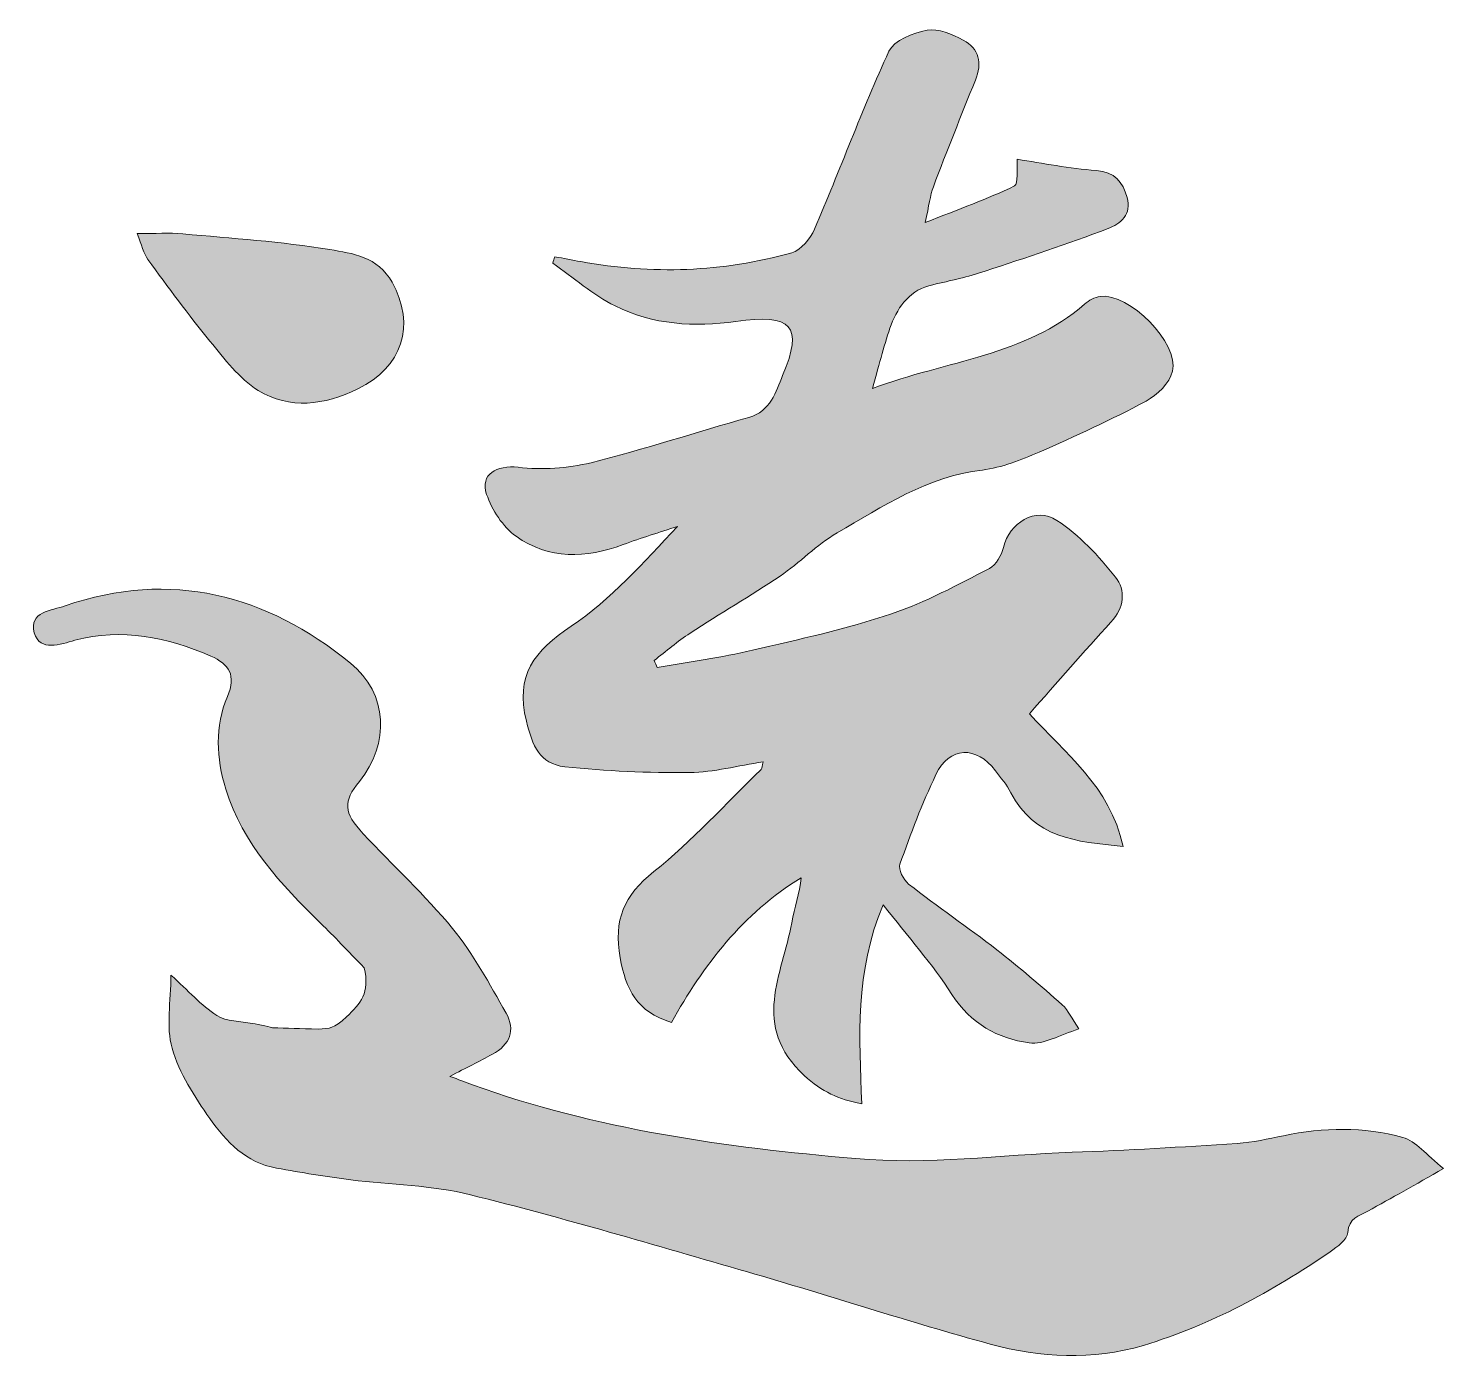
# Model space of a CAD drawing. Header units: inches. Extents: x -3272461 to -2504170, y 403793 to 1071042.
# Drawn here: x -2944894 to -2943698, y 546321 to 547447 of the extents above; entities that cross this region are included whole.
import ezdxf

# ---------------------------------------------------------------- set-up
doc = ezdxf.new("R2010")
doc.units = ezdxf.units.IN
doc.header["$LTSCALE"] = 1000
doc.header["$MEASUREMENT"] = 0
doc.layers.get('0').update_dxf_attribs({"lineweight": 18})

msp = doc.modelspace()

# ---------------------------------------------------------------- hatches: boundary and pattern name
h = msp.add_hatch(color=256)
edge = h.paths.add_edge_path(flags=0)
edge.add_spline(control_points=[(-2944165.2, 547196), (-2944159, 547212.4), (-2944148.9, 547225.8), (-2944130, 547230)], knot_values=[0, 0, 0, 0, 51.218065, 51.218065, 51.218065, 51.218065], weights=[1, 1, 1, 1], degree=3, periodic=0)
edge.add_spline(control_points=[(-2944130, 547230), (-2944115.2, 547233.2), (-2944100.3, 547236.7), (-2944085.9, 547241.4)], knot_values=[0, 0, 0, 0, 45.564726, 45.564726, 45.564726, 45.564726], weights=[1, 1, 1, 1], degree=3, periodic=0)
edge.add_spline(control_points=[(-2944085.9, 547241.4), (-2944051.1, 547252.8), (-2944016.3, 547264.4), (-2943982, 547277.4)], knot_values=[0, 0, 0, 0, 109.994376, 109.994376, 109.994376, 109.994376], weights=[1, 1, 1, 1], degree=3, periodic=0)
edge.add_spline(control_points=[(-2943982, 547277.4), (-2943971.5, 547281.3), (-2943961.7, 547289.4), (-2943966, 547303.7)], knot_values=[0, 0, 0, 0, 34.605464, 34.605464, 34.605464, 34.605464], weights=[1, 1, 1, 1], degree=3, periodic=0)
edge.add_spline(control_points=[(-2943966, 547303.7), (-2943969.7, 547316.6), (-2943976.1, 547325.4), (-2943992.1, 547326.5)], knot_values=[0, 0, 0, 0, 37.511516, 37.511516, 37.511516, 37.511516], weights=[1, 1, 1, 1], degree=3, periodic=0)
edge.add_spline(control_points=[(-2943992.1, 547326.5), (-2944014.7, 547328), (-2944037.2, 547332.7), (-2944058.7, 547335.9)], knot_values=[0, 0, 0, 0, 67.314942, 67.314942, 67.314942, 67.314942], weights=[1, 1, 1, 1], degree=3, periodic=0)
edge.add_spline(control_points=[(-2944058.7, 547335.9), (-2944059.3, 547328.1), (-2944057.6, 547315.1), (-2944061.1, 547313.4)], knot_values=[0, 0, 0, 0, 23.085635, 23.085635, 23.085635, 23.085635], weights=[1, 1, 1, 1], degree=3, periodic=0)
edge.add_spline(control_points=[(-2944061.1, 547313.4), (-2944084, 547302.4), (-2944107.9, 547293.8), (-2944136.4, 547282.5)], knot_values=[0, 0, 0, 0, 81.393183, 81.393183, 81.393183, 81.393183], weights=[1, 1, 1, 1], degree=3, periodic=0)
edge.add_spline(control_points=[(-2944136.4, 547282.5), (-2944133.2, 547297.1), (-2944132.4, 547305.3), (-2944129.6, 547312.8)], knot_values=[0, 0, 0, 0, 31.031593, 31.031593, 31.031593, 31.031593], weights=[1, 1, 1, 1], degree=3, periodic=0)
edge.add_spline(control_points=[(-2944129.6, 547312.8), (-2944118.1, 547342.9), (-2944106.3, 547372.8), (-2944094.1, 547402.7)], knot_values=[0, 0, 0, 0, 96.659971, 96.659971, 96.659971, 96.659971], weights=[1, 1, 1, 1], degree=3, periodic=0)
edge.add_spline(control_points=[(-2944094.1, 547402.7), (-2944088.1, 547417.3), (-2944090.8, 547429.5), (-2944104.4, 547436.7)], knot_values=[0, 0, 0, 0, 39.695113, 39.695113, 39.695113, 39.695113], weights=[1, 1, 1, 1], degree=3, periodic=0)
edge.add_spline(control_points=[(-2944104.4, 547436.7), (-2944113.6, 547441.6), (-2944125.4, 547446.6), (-2944134.9, 547444.9)], knot_values=[0, 0, 0, 0, 32.216004, 32.216004, 32.216004, 32.216004], weights=[1, 1, 1, 1], degree=3, periodic=0)
edge.add_spline(control_points=[(-2944134.9, 547444.9), (-2944146.7, 547442.7), (-2944163, 547436.4), (-2944167.2, 547427.2)], knot_values=[0, 0, 0, 0, 37.854248, 37.854248, 37.854248, 37.854248], weights=[1, 1, 1, 1], degree=3, periodic=0)
edge.add_spline(control_points=[(-2944167.2, 547427.2), (-2944189.7, 547377.8), (-2944208.7, 547326.8), (-2944230, 547276.9)], knot_values=[0, 0, 0, 0, 162.940741, 162.940741, 162.940741, 162.940741], weights=[1, 1, 1, 1], degree=3, periodic=0)
edge.add_spline(control_points=[(-2944230, 547276.9), (-2944233.4, 547268.8), (-2944241.4, 547259.2), (-2944249.1, 547257)], knot_values=[0, 0, 0, 0, 28.311681, 28.311681, 28.311681, 28.311681], weights=[1, 1, 1, 1], degree=3, periodic=0)
edge.add_spline(control_points=[(-2944249.1, 547257), (-2944307.8, 547240.5), (-2944367.4, 547238.5), (-2944427.4, 547249.5)], knot_values=[0, 0, 0, 0, 180.087882, 180.087882, 180.087882, 180.087882], weights=[1, 1, 1, 1], degree=3, periodic=0)
edge.add_spline(control_points=[(-2944427.4, 547249.5), (-2944434.7, 547250.8), (-2944442, 547252.2), (-2944449.4, 547253.6)], knot_values=[0, 0, 0, 0, 22.316623, 22.316623, 22.316623, 22.316623], weights=[1, 1, 1, 1], degree=3, periodic=0)
edge.add_spline(control_points=[(-2944449.4, 547253.6), (-2944449.9, 547251.8), (-2944450.5, 547249.9), (-2944451.1, 547248.1)], knot_values=[0, 0, 0, 0, 5.771272, 5.771272, 5.771272, 5.771272], weights=[1, 1, 1, 1], degree=3, periodic=0)
edge.add_spline(control_points=[(-2944451.1, 547248.1), (-2944433.7, 547235.9), (-2944417.3, 547221.5), (-2944398.5, 547212.1)], knot_values=[0, 0, 0, 0, 63.854733, 63.854733, 63.854733, 63.854733], weights=[1, 1, 1, 1], degree=3, periodic=0)
edge.add_spline(control_points=[(-2944398.5, 547212.1), (-2944366.6, 547196), (-2944331.5, 547194), (-2944296.4, 547198.9)], knot_values=[0, 0, 0, 0, 104.558746, 104.558746, 104.558746, 104.558746], weights=[1, 1, 1, 1], degree=3, periodic=0)
edge.add_spline(control_points=[(-2944296.4, 547198.9), (-2944248.9, 547205.5), (-2944239.1, 547195.5), (-2944256.9, 547153.2)], knot_values=[0, 0, 0, 0, 89.3018, 89.3018, 89.3018, 89.3018], weights=[1, 1, 1, 1], degree=3, periodic=0)
edge.add_spline(control_points=[(-2944256.9, 547153.2), (-2944262.6, 547139.5), (-2944267.1, 547123), (-2944285.5, 547117.8)], knot_values=[0, 0, 0, 0, 47.489668, 47.489668, 47.489668, 47.489668], weights=[1, 1, 1, 1], degree=3, periodic=0)
edge.add_spline(control_points=[(-2944285.5, 547117.8), (-2944330, 547105.3), (-2944374, 547090.8), (-2944418.8, 547079.6)], knot_values=[0, 0, 0, 0, 138.725523, 138.725523, 138.725523, 138.725523], weights=[1, 1, 1, 1], degree=3, periodic=0)
edge.add_spline(control_points=[(-2944418.8, 547079.6), (-2944438.6, 547074.8), (-2944460.2, 547073.4), (-2944480.4, 547075.7)], knot_values=[0, 0, 0, 0, 62.030065, 62.030065, 62.030065, 62.030065], weights=[1, 1, 1, 1], degree=3, periodic=0)
edge.add_spline(control_points=[(-2944480.4, 547075.7), (-2944498.4, 547077.6), (-2944512.7, 547070), (-2944507, 547052.8)], knot_values=[0, 0, 0, 0, 43.65304, 43.65304, 43.65304, 43.65304], weights=[1, 1, 1, 1], degree=3, periodic=0)
edge.add_spline(control_points=[(-2944507, 547052.8), (-2944502.5, 547039.6), (-2944493.3, 547025.4), (-2944482.1, 547017.4)], knot_values=[0, 0, 0, 0, 43.90798, 43.90798, 43.90798, 43.90798], weights=[1, 1, 1, 1], degree=3, periodic=0)
edge.add_spline(control_points=[(-2944482.1, 547017.4), (-2944454.3, 546997.5), (-2944423, 546998.8), (-2944391.6, 547010.4)], knot_values=[0, 0, 0, 0, 94.792275, 94.792275, 94.792275, 94.792275], weights=[1, 1, 1, 1], degree=3, periodic=0)
edge.add_spline(control_points=[(-2944391.6, 547010.4), (-2944376.5, 547016), (-2944361.1, 547020.7), (-2944345.7, 547025.8)], knot_values=[0, 0, 0, 0, 48.425693, 48.425693, 48.425693, 48.425693], weights=[1, 1, 1, 1], degree=3, periodic=0)
edge.add_spline(control_points=[(-2944345.7, 547025.8), (-2944374.6, 546995.3), (-2944402, 546963.9), (-2944435.5, 546941.4)], knot_values=[0, 0, 0, 0, 123.501583, 123.501583, 123.501583, 123.501583], weights=[1, 1, 1, 1], degree=3, periodic=0)
edge.add_spline(control_points=[(-2944435.5, 546941.4), (-2944466.8, 546920.5), (-2944483.1, 546900), (-2944473.4, 546861.2)], knot_values=[0, 0, 0, 0, 96.491121, 96.491121, 96.491121, 96.491121], weights=[1, 1, 1, 1], degree=3, periodic=0)
edge.add_spline(control_points=[(-2944473.4, 546861.2), (-2944468.2, 546840.3), (-2944462.3, 546825.1), (-2944441, 546822.7)], knot_values=[0, 0, 0, 0, 54.486351, 54.486351, 54.486351, 54.486351], weights=[1, 1, 1, 1], degree=3, periodic=0)
edge.add_spline(control_points=[(-2944441, 546822.7), (-2944406.1, 546818.9), (-2944370.7, 546817.5), (-2944335.5, 546817.8)], knot_values=[0, 0, 0, 0, 105.661691, 105.661691, 105.661691, 105.661691], weights=[1, 1, 1, 1], degree=3, periodic=0)
edge.add_spline(control_points=[(-2944335.5, 546817.8), (-2944315.1, 546818), (-2944294.7, 546823.6), (-2944273.4, 546826.8)], knot_values=[0, 0, 0, 0, 62.830699, 62.830699, 62.830699, 62.830699], weights=[1, 1, 1, 1], degree=3, periodic=0)
edge.add_spline(control_points=[(-2944273.4, 546826.8), (-2944274.1, 546823.8), (-2944274, 546821.5), (-2944275.1, 546820.4)], knot_values=[0, 0, 0, 0, 6.68476, 6.68476, 6.68476, 6.68476], weights=[1, 1, 1, 1], degree=3, periodic=0)
edge.add_spline(control_points=[(-2944275.1, 546820.4), (-2944305.1, 546791.3), (-2944333.3, 546760.1), (-2944365.7, 546734.1)], knot_values=[0, 0, 0, 0, 125.23449, 125.23449, 125.23449, 125.23449], weights=[1, 1, 1, 1], degree=3, periodic=0)
edge.add_spline(control_points=[(-2944365.7, 546734.1), (-2944391.1, 546713.8), (-2944399.9, 546693.3), (-2944394.2, 546661.3)], knot_values=[0, 0, 0, 0, 83.048712, 83.048712, 83.048712, 83.048712], weights=[1, 1, 1, 1], degree=3, periodic=0)
edge.add_spline(control_points=[(-2944394.2, 546661.3), (-2944389.4, 546634.7), (-2944380.2, 546615.5), (-2944350.9, 546606.7)], knot_values=[0, 0, 0, 0, 74.265126, 74.265126, 74.265126, 74.265126], weights=[1, 1, 1, 1], degree=3, periodic=0)
edge.add_spline(control_points=[(-2944350.9, 546606.7), (-2944323.8, 546654.6), (-2944290.8, 546698.7), (-2944241.3, 546728.9)], knot_values=[0, 0, 0, 0, 166.01808, 166.01808, 166.01808, 166.01808], weights=[1, 1, 1, 1], degree=3, periodic=0)
edge.add_spline(control_points=[(-2944241.3, 546728.9), (-2944242.7, 546715.8), (-2944247, 546703.5), (-2944249.2, 546690.9)], knot_values=[0, 0, 0, 0, 38.834269, 38.834269, 38.834269, 38.834269], weights=[1, 1, 1, 1], degree=3, periodic=0)
edge.add_spline(control_points=[(-2944249.2, 546690.9), (-2944257.1, 546647.3), (-2944284.1, 546603.8), (-2944238.6, 546561.8)], knot_values=[0, 0, 0, 0, 138.443535, 138.443535, 138.443535, 138.443535], weights=[1, 1, 1, 1], degree=3, periodic=0)
edge.add_spline(control_points=[(-2944238.6, 546561.8), (-2944223.5, 546548), (-2944210.4, 546541.8), (-2944190.1, 546537.9)], knot_values=[0, 0, 0, 0, 54.949852, 54.949852, 54.949852, 54.949852], weights=[1, 1, 1, 1], degree=3, periodic=0)
edge.add_spline(control_points=[(-2944190.1, 546537.9), (-2944192.2, 546593.9), (-2944196.1, 546648.9), (-2944172, 546706.1)], knot_values=[0, 0, 0, 0, 170.750179, 170.750179, 170.750179, 170.750179], weights=[1, 1, 1, 1], degree=3, periodic=0)
edge.add_spline(control_points=[(-2944172, 546706.1), (-2944151, 546679), (-2944130.4, 546656), (-2944113.9, 546630.3)], knot_values=[0, 0, 0, 0, 95.564653, 95.564653, 95.564653, 95.564653], weights=[1, 1, 1, 1], degree=3, periodic=0)
edge.add_spline(control_points=[(-2944113.9, 546630.3), (-2944097.8, 546605.6), (-2944075.4, 546593), (-2944048.6, 546589.4)], knot_values=[0, 0, 0, 0, 79.685179, 79.685179, 79.685179, 79.685179], weights=[1, 1, 1, 1], degree=3, periodic=0)
edge.add_spline(control_points=[(-2944048.6, 546589.4), (-2944036.4, 546587.7), (-2944022.9, 546596.2), (-2944006.7, 546601.1)], knot_values=[0, 0, 0, 0, 43.851146, 43.851146, 43.851146, 43.851146], weights=[1, 1, 1, 1], degree=3, periodic=0)
edge.add_spline(control_points=[(-2944006.7, 546601.1), (-2944012.6, 546609.8), (-2944015.6, 546616.9), (-2944020.8, 546621.6)], knot_values=[0, 0, 0, 0, 24.919164, 24.919164, 24.919164, 24.919164], weights=[1, 1, 1, 1], degree=3, periodic=0)
edge.add_spline(control_points=[(-2944020.8, 546621.6), (-2944038.8, 546637.5), (-2944057, 546653.3), (-2944076, 546668)], knot_values=[0, 0, 0, 0, 72.106112, 72.106112, 72.106112, 72.106112], weights=[1, 1, 1, 1], degree=3, periodic=0)
edge.add_spline(control_points=[(-2944076, 546668), (-2944100.5, 546687), (-2944126.1, 546704.5), (-2944150.5, 546723.6)], knot_values=[0, 0, 0, 0, 92.956996, 92.956996, 92.956996, 92.956996], weights=[1, 1, 1, 1], degree=3, periodic=0)
edge.add_spline(control_points=[(-2944150.5, 546723.6), (-2944154.9, 546727), (-2944159.4, 546736.1), (-2944157.8, 546740.4)], knot_values=[0, 0, 0, 0, 19.17138, 19.17138, 19.17138, 19.17138], weights=[1, 1, 1, 1], degree=3, periodic=0)
edge.add_spline(control_points=[(-2944157.8, 546740.4), (-2944148.8, 546766.1), (-2944139.2, 546791.5), (-2944127.4, 546816)], knot_values=[0, 0, 0, 0, 81.470705, 81.470705, 81.470705, 81.470705], weights=[1, 1, 1, 1], degree=3, periodic=0)
edge.add_spline(control_points=[(-2944127.4, 546816), (-2944115.9, 546840), (-2944093.2, 546840.7), (-2944077.2, 546819.3)], knot_values=[0, 0, 0, 0, 63.705578, 63.705578, 63.705578, 63.705578], weights=[1, 1, 1, 1], degree=3, periodic=0)
edge.add_spline(control_points=[(-2944077.2, 546819.3), (-2944072.6, 546813.2), (-2944067.4, 546807.4), (-2944064.1, 546800.7)], knot_values=[0, 0, 0, 0, 22.797035, 22.797035, 22.797035, 22.797035], weights=[1, 1, 1, 1], degree=3, periodic=0)
edge.add_spline(control_points=[(-2944064.1, 546800.7), (-2944044.7, 546762.8), (-2944009.6, 546759.1), (-2943969.3, 546755.4)], knot_values=[0, 0, 0, 0, 110.710861, 110.710861, 110.710861, 110.710861], weights=[1, 1, 1, 1], degree=3, periodic=0)
edge.add_spline(control_points=[(-2943969.3, 546755.4), (-2943980.4, 546806.3), (-2944018.6, 546834.3), (-2944048.5, 546867.4)], knot_values=[0, 0, 0, 0, 139.305714, 139.305714, 139.305714, 139.305714], weights=[1, 1, 1, 1], degree=3, periodic=0)
edge.add_spline(control_points=[(-2944048.5, 546867.4), (-2944024.7, 546894.2), (-2944002.5, 546919.9), (-2943979.6, 546944.8)], knot_values=[0, 0, 0, 0, 103.56107, 103.56107, 103.56107, 103.56107], weights=[1, 1, 1, 1], degree=3, periodic=0)
edge.add_spline(control_points=[(-2943979.6, 546944.8), (-2943968.2, 546957.1), (-2943966.9, 546971.8), (-2943975.8, 546983)], knot_values=[0, 0, 0, 0, 42.159445, 42.159445, 42.159445, 42.159445], weights=[1, 1, 1, 1], degree=3, periodic=0)
edge.add_spline(control_points=[(-2943975.8, 546983), (-2943990.1, 547000.9), (-2944006.3, 547018.4), (-2944025.2, 547030.8)], knot_values=[0, 0, 0, 0, 69.032252, 69.032252, 69.032252, 69.032252], weights=[1, 1, 1, 1], degree=3, periodic=0)
edge.add_spline(control_points=[(-2944025.2, 547030.8), (-2944043.3, 547042.8), (-2944065.5, 547028.7), (-2944070.4, 547008)], knot_values=[0, 0, 0, 0, 59.379836, 59.379836, 59.379836, 59.379836], weights=[1, 1, 1, 1], degree=3, periodic=0)
edge.add_spline(control_points=[(-2944070.4, 547008), (-2944071.9, 547001.4), (-2944076.6, 546993.2), (-2944082.1, 546990.3)], knot_values=[0, 0, 0, 0, 21.803104, 21.803104, 21.803104, 21.803104], weights=[1, 1, 1, 1], degree=3, periodic=0)
edge.add_spline(control_points=[(-2944082.1, 546990.3), (-2944109.2, 546976.4), (-2944136.2, 546961.5), (-2944164.9, 546951.9)], knot_values=[0, 0, 0, 0, 91.351934, 91.351934, 91.351934, 91.351934], weights=[1, 1, 1, 1], degree=3, periodic=0)
edge.add_spline(control_points=[(-2944164.9, 546951.9), (-2944203.3, 546939.1), (-2944243, 546930.2), (-2944282.4, 546921.1)], knot_values=[0, 0, 0, 0, 121.551509, 121.551509, 121.551509, 121.551509], weights=[1, 1, 1, 1], degree=3, periodic=0)
edge.add_spline(control_points=[(-2944282.4, 546921.1), (-2944308.9, 546914.9), (-2944336, 546911.2), (-2944362.8, 546906.4)], knot_values=[0, 0, 0, 0, 81.676214, 81.676214, 81.676214, 81.676214], weights=[1, 1, 1, 1], degree=3, periodic=0)
edge.add_spline(control_points=[(-2944362.8, 546906.4), (-2944363.7, 546908.4), (-2944364.6, 546910.5), (-2944365.5, 546912.5)], knot_values=[0, 0, 0, 0, 6.752187, 6.752187, 6.752187, 6.752187], weights=[1, 1, 1, 1], degree=3, periodic=0)
edge.add_spline(control_points=[(-2944365.5, 546912.5), (-2944355.4, 546920.3), (-2944345.7, 546928.6), (-2944335, 546935.6)], knot_values=[0, 0, 0, 0, 38.239486, 38.239486, 38.239486, 38.239486], weights=[1, 1, 1, 1], degree=3, periodic=0)
edge.add_spline(control_points=[(-2944335, 546935.6), (-2944309.9, 546952), (-2944284, 546967.1), (-2944259.1, 546983.8)], knot_values=[0, 0, 0, 0, 89.943437, 89.943437, 89.943437, 89.943437], weights=[1, 1, 1, 1], degree=3, periodic=0)
edge.add_spline(control_points=[(-2944259.1, 546983.8), (-2944242.5, 546995.1), (-2944228.2, 547010.1), (-2944210.9, 547020.2)], knot_values=[0, 0, 0, 0, 60.40609, 60.40609, 60.40609, 60.40609], weights=[1, 1, 1, 1], degree=3, periodic=0)
edge.add_spline(control_points=[(-2944210.9, 547020.2), (-2944172.3, 547042.7), (-2944134.7, 547067.8), (-2944088.2, 547073.4)], knot_values=[0, 0, 0, 0, 134.828369, 134.828369, 134.828369, 134.828369], weights=[1, 1, 1, 1], degree=3, periodic=0)
edge.add_spline(control_points=[(-2944088.2, 547073.4), (-2944071.8, 547075.4), (-2944055.5, 547081.9), (-2944040.1, 547088.6)], knot_values=[0, 0, 0, 0, 50.641183, 50.641183, 50.641183, 50.641183], weights=[1, 1, 1, 1], degree=3, periodic=0)
edge.add_spline(control_points=[(-2944040.1, 547088.6), (-2944009.6, 547101.9), (-2943979.3, 547115.9), (-2943949.9, 547131.6)], knot_values=[0, 0, 0, 0, 99.940145, 99.940145, 99.940145, 99.940145], weights=[1, 1, 1, 1], degree=3, periodic=0)
edge.add_spline(control_points=[(-2943949.9, 547131.6), (-2943940.4, 547136.7), (-2943930, 547146.9), (-2943927.6, 547156.8)], knot_values=[0, 0, 0, 0, 34.470565, 34.470565, 34.470565, 34.470565], weights=[1, 1, 1, 1], degree=3, periodic=0)
edge.add_spline(control_points=[(-2943927.6, 547156.8), (-2943921.7, 547180.7), (-2943964.3, 547223.3), (-2943988.7, 547220.1)], knot_values=[0, 0, 0, 0, 96.222997, 96.222997, 96.222997, 96.222997], weights=[1, 1, 1, 1], degree=3, periodic=0)
edge.add_spline(control_points=[(-2943988.7, 547220.1), (-2943993.3, 547219.5), (-2943998.2, 547216.6), (-2944001.8, 547213.5)], knot_values=[0, 0, 0, 0, 14.912026, 14.912026, 14.912026, 14.912026], weights=[1, 1, 1, 1], degree=3, periodic=0)
edge.add_spline(control_points=[(-2944001.8, 547213.5), (-2944052.1, 547169.9), (-2944117.3, 547166), (-2944181, 547142.4)], knot_values=[0, 0, 0, 0, 194.32497, 194.32497, 194.32497, 194.32497], weights=[1, 1, 1, 1], degree=3, periodic=0)
edge.add_spline(control_points=[(-2944181, 547142.4), (-2944174.6, 547164.6), (-2944171, 547180.7), (-2944165.2, 547196)], knot_values=[0, 0, 0, 0, 55.880095, 55.880095, 55.880095, 55.880095], weights=[1, 1, 1, 1], degree=3, periodic=0)
edge = h.paths.add_edge_path(flags=0)
edge.add_spline(control_points=[(-2944615.7, 547142), (-2944578.3, 547159.9), (-2944566.7, 547195.8), (-2944586.8, 547232)], knot_values=[0, 0, 0, 0, 107.801225, 107.801225, 107.801225, 107.801225], weights=[1, 1, 1, 1], degree=3, periodic=0)
edge.add_spline(control_points=[(-2944586.8, 547232), (-2944598.9, 547253.7), (-2944620.4, 547256.5), (-2944639.5, 547259.6)], knot_values=[0, 0, 0, 0, 62.055023, 62.055023, 62.055023, 62.055023], weights=[1, 1, 1, 1], degree=3, periodic=0)
edge.add_spline(control_points=[(-2944639.5, 547259.6), (-2944680.5, 547266.5), (-2944722.1, 547269.1), (-2944763.5, 547272.9)], knot_values=[0, 0, 0, 0, 124.701503, 124.701503, 124.701503, 124.701503], weights=[1, 1, 1, 1], degree=3, periodic=0)
edge.add_spline(control_points=[(-2944763.5, 547272.9), (-2944775.1, 547274), (-2944786.9, 547273.1), (-2944802.1, 547273.1)], knot_values=[0, 0, 0, 0, 38.614831, 38.614831, 38.614831, 38.614831], weights=[1, 1, 1, 1], degree=3, periodic=0)
edge.add_spline(control_points=[(-2944802.1, 547273.1), (-2944798.2, 547263.4), (-2944796.9, 547256.4), (-2944793.1, 547251.2)], knot_values=[0, 0, 0, 0, 23.777546, 23.777546, 23.777546, 23.777546], weights=[1, 1, 1, 1], degree=3, periodic=0)
edge.add_spline(control_points=[(-2944793.1, 547251.2), (-2944776.1, 547227.9), (-2944759, 547204.6), (-2944740.7, 547182.3)], knot_values=[0, 0, 0, 0, 86.584984, 86.584984, 86.584984, 86.584984], weights=[1, 1, 1, 1], degree=3, periodic=0)
edge.add_spline(control_points=[(-2944740.7, 547182.3), (-2944728.4, 547167.3), (-2944716.1, 547150.6), (-2944700.1, 547140.7)], knot_values=[0, 0, 0, 0, 58.36591, 58.36591, 58.36591, 58.36591], weights=[1, 1, 1, 1], degree=3, periodic=0)
edge.add_spline(control_points=[(-2944700.1, 547140.7), (-2944673.1, 547124.2), (-2944644.3, 547128.2), (-2944615.7, 547142)], knot_values=[0, 0, 0, 0, 88.379787, 88.379787, 88.379787, 88.379787], weights=[1, 1, 1, 1], degree=3, periodic=0)
edge = h.paths.add_edge_path(flags=0)
edge.add_spline(control_points=[(-2944614.5, 546810.3), (-2944588.6, 546842.2), (-2944590.2, 546884.3), (-2944622, 546910.2)], knot_values=[0, 0, 0, 0, 112.098403, 112.098403, 112.098403, 112.098403], weights=[1, 1, 1, 1], degree=3, periodic=0)
edge.add_spline(control_points=[(-2944622, 546910.2), (-2944693.4, 546968.3), (-2944773.5, 546989.4), (-2944863.1, 546958.6)], knot_values=[0, 0, 0, 0, 257.938711, 257.938711, 257.938711, 257.938711], weights=[1, 1, 1, 1], degree=3, periodic=0)
edge.add_spline(control_points=[(-2944863.1, 546958.6), (-2944874, 546954.8), (-2944894.2, 546953.6), (-2944889.1, 546935.9)], knot_values=[0, 0, 0, 0, 39.901311, 39.901311, 39.901311, 39.901311], weights=[1, 1, 1, 1], degree=3, periodic=0)
edge.add_spline(control_points=[(-2944889.1, 546935.9), (-2944884.2, 546919.2), (-2944866.9, 546926.4), (-2944854.8, 546929.5)], knot_values=[0, 0, 0, 0, 39.906656, 39.906656, 39.906656, 39.906656], weights=[1, 1, 1, 1], degree=3, periodic=0)
edge.add_spline(control_points=[(-2944854.8, 546929.5), (-2944814.7, 546940), (-2944777, 546932.4), (-2944740.1, 546916.2)], knot_values=[0, 0, 0, 0, 117.810699, 117.810699, 117.810699, 117.810699], weights=[1, 1, 1, 1], degree=3, periodic=0)
edge.add_spline(control_points=[(-2944740.1, 546916.2), (-2944724.3, 546909.3), (-2944718.4, 546899.9), (-2944726, 546882)], knot_values=[0, 0, 0, 0, 42.859218, 42.859218, 42.859218, 42.859218], weights=[1, 1, 1, 1], degree=3, periodic=0)
edge.add_spline(control_points=[(-2944726, 546882), (-2944736.7, 546856.6), (-2944735.5, 546830.1), (-2944727.3, 546803.8)], knot_values=[0, 0, 0, 0, 79.883367, 79.883367, 79.883367, 79.883367], weights=[1, 1, 1, 1], degree=3, periodic=0)
edge.add_spline(control_points=[(-2944727.3, 546803.8), (-2944712.8, 546757.4), (-2944681, 546723.3), (-2944647.2, 546690.5)], knot_values=[0, 0, 0, 0, 140.346525, 140.346525, 140.346525, 140.346525], weights=[1, 1, 1, 1], degree=3, periodic=0)
edge.add_spline(control_points=[(-2944647.2, 546690.5), (-2944635.6, 546679.2), (-2944624.6, 546667.4), (-2944610.4, 546652.9)], knot_values=[0, 0, 0, 0, 52.578677, 52.578677, 52.578677, 52.578677], weights=[1, 1, 1, 1], degree=3, periodic=0)
edge.add_spline(control_points=[(-2944610.4, 546652.9), (-2944605.4, 546631.2), (-2944613.4, 546623), (-2944625.3, 546611.3)], knot_values=[0, 0, 0, 0, 47.073419, 47.073419, 47.073419, 47.073419], weights=[1, 1, 1, 1], degree=3, periodic=0)
edge.add_spline(control_points=[(-2944625.3, 546611.3), (-2944636.6, 546600.9), (-2944638.9, 546602), (-2944649.4, 546600.9)], knot_values=[0, 0, 0, 0, 27.143306, 27.143306, 27.143306, 27.143306], weights=[1, 1, 1, 1], degree=3, periodic=0)
edge.add_spline(control_points=[(-2944649.4, 546600.9), (-2944664.5, 546601.5), (-2944675.5, 546601.7), (-2944688, 546602.2)], knot_values=[0, 0, 0, 0, 38.653325, 38.653325, 38.653325, 38.653325], weights=[1, 1, 1, 1], degree=3, periodic=0)
edge.add_spline(control_points=[(-2944688, 546602.2), (-2944688, 546602.2), (-2944699.6, 546605.2), (-2944704.7, 546605.8)], knot_values=[0, 0, 0, 0, 17.08578, 17.08578, 17.08578, 17.08578], weights=[1, 1, 1, 1], degree=3, periodic=0)
edge.add_spline(control_points=[(-2944704.7, 546605.8), (-2944714.9, 546607.8), (-2944726.8, 546607.2), (-2944734.9, 546612.5)], knot_values=[0, 0, 0, 0, 31.132616, 31.132616, 31.132616, 31.132616], weights=[1, 1, 1, 1], degree=3, periodic=0)
edge.add_spline(control_points=[(-2944734.9, 546612.5), (-2944748.2, 546621.1), (-2944759.1, 546633.5), (-2944773.7, 546646.7)], knot_values=[0, 0, 0, 0, 51.834846, 51.834846, 51.834846, 51.834846], weights=[1, 1, 1, 1], degree=3, periodic=0)
edge.add_spline(control_points=[(-2944773.7, 546646.7), (-2944773.7, 546624.2), (-2944777.9, 546603.2), (-2944772.7, 546584.8)], knot_values=[0, 0, 0, 0, 62.151543, 62.151543, 62.151543, 62.151543], weights=[1, 1, 1, 1], degree=3, periodic=0)
edge.add_spline(control_points=[(-2944772.7, 546584.8), (-2944766.6, 546563.7), (-2944753.7, 546543.9), (-2944740.9, 546525.5)], knot_values=[0, 0, 0, 0, 67.641814, 67.641814, 67.641814, 67.641814], weights=[1, 1, 1, 1], degree=3, periodic=0)
edge.add_spline(control_points=[(-2944740.9, 546525.5), (-2944727.1, 546505.8), (-2944710.2, 546488), (-2944684.4, 546483.5)], knot_values=[0, 0, 0, 0, 72.355395, 72.355395, 72.355395, 72.355395], weights=[1, 1, 1, 1], degree=3, periodic=0)
edge.add_spline(control_points=[(-2944684.4, 546483.5), (-2944663.6, 546479.9), (-2944642.7, 546476.3), (-2944621.8, 546473.6)], knot_values=[0, 0, 0, 0, 63.442265, 63.442265, 63.442265, 63.442265], weights=[1, 1, 1, 1], degree=3, periodic=0)
edge.add_spline(control_points=[(-2944621.8, 546473.6), (-2944588, 546469.3), (-2944553.2, 546469.3), (-2944520.5, 546461)], knot_values=[0, 0, 0, 0, 102.098108, 102.098108, 102.098108, 102.098108], weights=[1, 1, 1, 1], degree=3, periodic=0)
edge.add_spline(control_points=[(-2944520.5, 546461), (-2944442.1, 546441.3), (-2944364.4, 546418.4), (-2944286.7, 546395.9)], knot_values=[0, 0, 0, 0, 242.786488, 242.786488, 242.786488, 242.786488], weights=[1, 1, 1, 1], degree=3, periodic=0)
edge.add_spline(control_points=[(-2944286.7, 546395.9), (-2944218.1, 546376), (-2944150.4, 546353.7), (-2944081.6, 546334.9)], knot_values=[0, 0, 0, 0, 214.001843, 214.001843, 214.001843, 214.001843], weights=[1, 1, 1, 1], degree=3, periodic=0)
edge.add_spline(control_points=[(-2944081.6, 546334.9), (-2944039.1, 546323.3), (-2943995.3, 546320.8), (-2943952.1, 546333.8)], knot_values=[0, 0, 0, 0, 131.196002, 131.196002, 131.196002, 131.196002], weights=[1, 1, 1, 1], degree=3, periodic=0)
edge.add_spline(control_points=[(-2943952.1, 546333.8), (-2943895, 546351), (-2943843.4, 546379.3), (-2943794.4, 546412.9)], knot_values=[0, 0, 0, 0, 177.101159, 177.101159, 177.101159, 177.101159], weights=[1, 1, 1, 1], degree=3, periodic=0)
edge.add_spline(control_points=[(-2943794.4, 546412.9), (-2943788.4, 546417), (-2943779.8, 546423.3), (-2943779.5, 546429.2)], knot_values=[0, 0, 0, 0, 22.723278, 22.723278, 22.723278, 22.723278], weights=[1, 1, 1, 1], degree=3, periodic=0)
edge.add_spline(control_points=[(-2943779.5, 546429.2), (-2943778.7, 546441.5), (-2943770.1, 546442.9), (-2943762.6, 546447.1)], knot_values=[0, 0, 0, 0, 26.375551, 26.375551, 26.375551, 26.375551], weights=[1, 1, 1, 1], degree=3, periodic=0)
edge.add_spline(control_points=[(-2943762.6, 546447.1), (-2943742.7, 546458.2), (-2943722.8, 546469.5), (-2943698.5, 546483.1)], knot_values=[0, 0, 0, 0, 73.517255, 73.517255, 73.517255, 73.517255], weights=[1, 1, 1, 1], degree=3, periodic=0)
edge.add_spline(control_points=[(-2943698.5, 546483.1), (-2943713.5, 546495), (-2943722.1, 546506.5), (-2943733, 546509.5)], knot_values=[0, 0, 0, 0, 43.774862, 43.774862, 43.774862, 43.774862], weights=[1, 1, 1, 1], degree=3, periodic=0)
edge.add_spline(control_points=[(-2943733, 546509.5), (-2943766, 546518.6), (-2943800, 546518), (-2943833.8, 546510.9)], knot_values=[0, 0, 0, 0, 101.779183, 101.779183, 101.779183, 101.779183], weights=[1, 1, 1, 1], degree=3, periodic=0)
edge.add_spline(control_points=[(-2943833.8, 546510.9), (-2943846.8, 546508.2), (-2943859.8, 546505.3), (-2943872.9, 546504.4)], knot_values=[0, 0, 0, 0, 39.689253, 39.689253, 39.689253, 39.689253], weights=[1, 1, 1, 1], degree=3, periodic=0)
edge.add_spline(control_points=[(-2943872.9, 546504.4), (-2943919.4, 546501.4), (-2943965.8, 546498.5), (-2944012.3, 546496.9)], knot_values=[0, 0, 0, 0, 139.607581, 139.607581, 139.607581, 139.607581], weights=[1, 1, 1, 1], degree=3, periodic=0)
edge.add_spline(control_points=[(-2944012.3, 546496.9), (-2944073.3, 546494.7), (-2944133.8, 546486.2), (-2944195.4, 546491.6)], knot_values=[0, 0, 0, 0, 183.375986, 183.375986, 183.375986, 183.375986], weights=[1, 1, 1, 1], degree=3, periodic=0)
edge.add_spline(control_points=[(-2944195.4, 546491.6), (-2944305.6, 546501.2), (-2944414.4, 546516.2), (-2944518.9, 546553.9)], knot_values=[0, 0, 0, 0, 330.391992, 330.391992, 330.391992, 330.391992], weights=[1, 1, 1, 1], degree=3, periodic=0)
edge.add_spline(control_points=[(-2944518.9, 546553.9), (-2944524.9, 546556), (-2944530.8, 546558.4), (-2944538, 546561.1)], knot_values=[0, 0, 0, 0, 20.364919, 20.364919, 20.364919, 20.364919], weights=[1, 1, 1, 1], degree=3, periodic=0)
edge.add_spline(control_points=[(-2944538, 546561.1), (-2944524.3, 546568.2), (-2944513.1, 546573.9), (-2944502.1, 546579.8)], knot_values=[0, 0, 0, 0, 40.420343, 40.420343, 40.420343, 40.420343], weights=[1, 1, 1, 1], degree=3, periodic=0)
edge.add_spline(control_points=[(-2944502.1, 546579.8), (-2944487.3, 546587.7), (-2944482.3, 546600.1), (-2944490.6, 546614.6)], knot_values=[0, 0, 0, 0, 41.988177, 41.988177, 41.988177, 41.988177], weights=[1, 1, 1, 1], degree=3, periodic=0)
edge.add_spline(control_points=[(-2944490.6, 546614.6), (-2944504.6, 546639.1), (-2944518.1, 546664.4), (-2944535.8, 546686)], knot_values=[0, 0, 0, 0, 84.568592, 84.568592, 84.568592, 84.568592], weights=[1, 1, 1, 1], degree=3, periodic=0)
edge.add_spline(control_points=[(-2944535.8, 546686), (-2944558.9, 546714.3), (-2944586.2, 546739.2), (-2944611.2, 546766)], knot_values=[0, 0, 0, 0, 110.023734, 110.023734, 110.023734, 110.023734], weights=[1, 1, 1, 1], degree=3, periodic=0)
edge.add_spline(control_points=[(-2944611.2, 546766), (-2944628, 546783.9), (-2944628.3, 546793.4), (-2944614.5, 546810.3)], knot_values=[0, 0, 0, 0, 51.054795, 51.054795, 51.054795, 51.054795], weights=[1, 1, 1, 1], degree=3, periodic=0)

# ---------------------------------------------------------------- linework, layer by layer
for points in [[(-2944167.2, 547427.2), (-2944163, 547436.4), (-2944146.7, 547442.7), (-2944134.9, 547444.9)], [(-2944134.9, 547444.9), (-2944125.4, 547446.6), (-2944113.6, 547441.6), (-2944104.4, 547436.7)], [(-2944230, 547276.9), (-2944208.7, 547326.8), (-2944189.7, 547377.8), (-2944167.2, 547427.2)], [(-2944104.4, 547436.7), (-2944090.8, 547429.5), (-2944088.1, 547417.3), (-2944094.1, 547402.7)], [(-2944094.1, 547402.7), (-2944106.3, 547372.8), (-2944118.1, 547342.9), (-2944129.6, 547312.8)], [(-2944061.1, 547313.4), (-2944057.6, 547315.1), (-2944059.3, 547328.1), (-2944058.7, 547335.9)], [(-2944058.7, 547335.9), (-2944037.2, 547332.7), (-2944014.7, 547328), (-2943992.1, 547326.5)], [(-2943992.1, 547326.5), (-2943976.1, 547325.4), (-2943969.7, 547316.6), (-2943966, 547303.7)], [(-2944136.4, 547282.5), (-2944107.9, 547293.8), (-2944084, 547302.4), (-2944061.1, 547313.4)], [(-2944129.6, 547312.8), (-2944132.4, 547305.3), (-2944133.2, 547297.1), (-2944136.4, 547282.5)], [(-2943966, 547303.7), (-2943961.7, 547289.4), (-2943971.5, 547281.3), (-2943982, 547277.4)], [(-2944802.1, 547273.1), (-2944786.9, 547273.1), (-2944775.1, 547274), (-2944763.5, 547272.9)], [(-2944793.1, 547251.2), (-2944796.9, 547256.4), (-2944798.2, 547263.4), (-2944802.1, 547273.1)], [(-2944763.5, 547272.9), (-2944722.1, 547269.1), (-2944680.5, 547266.5), (-2944639.5, 547259.6)], [(-2944249.1, 547257), (-2944241.4, 547259.2), (-2944233.4, 547268.8), (-2944230, 547276.9)], [(-2943982, 547277.4), (-2944016.3, 547264.4), (-2944051.1, 547252.8), (-2944085.9, 547241.4)], [(-2944639.5, 547259.6), (-2944620.4, 547256.5), (-2944598.9, 547253.7), (-2944586.8, 547232)], [(-2944740.7, 547182.3), (-2944759, 547204.6), (-2944776.1, 547227.9), (-2944793.1, 547251.2)], [(-2944451.1, 547248.1), (-2944450.5, 547249.9), (-2944449.9, 547251.8), (-2944449.4, 547253.6)], [(-2944398.5, 547212.1), (-2944417.3, 547221.5), (-2944433.7, 547235.9), (-2944451.1, 547248.1)], [(-2944449.4, 547253.6), (-2944442, 547252.2), (-2944434.7, 547250.8), (-2944427.4, 547249.5)], [(-2944427.4, 547249.5), (-2944367.4, 547238.5), (-2944307.8, 547240.5), (-2944249.1, 547257)], [(-2944085.9, 547241.4), (-2944100.3, 547236.7), (-2944115.2, 547233.2), (-2944130, 547230)], [(-2944586.8, 547232), (-2944566.7, 547195.8), (-2944578.3, 547159.9), (-2944615.7, 547142)], [(-2944130, 547230), (-2944148.9, 547225.8), (-2944159, 547212.4), (-2944165.2, 547196)], [(-2944296.4, 547198.9), (-2944331.5, 547194), (-2944366.6, 547196), (-2944398.5, 547212.1)], [(-2944181, 547142.4), (-2944117.3, 547166), (-2944052.1, 547169.9), (-2944001.8, 547213.5)], [(-2944001.8, 547213.5), (-2943998.2, 547216.6), (-2943993.3, 547219.5), (-2943988.7, 547220.1)], [(-2943988.7, 547220.1), (-2943964.3, 547223.3), (-2943921.7, 547180.7), (-2943927.6, 547156.8)], [(-2944256.9, 547153.2), (-2944239.1, 547195.5), (-2944248.9, 547205.5), (-2944296.4, 547198.9)], [(-2944165.2, 547196), (-2944171, 547180.7), (-2944174.6, 547164.6), (-2944181, 547142.4)], [(-2944700.1, 547140.7), (-2944716.1, 547150.6), (-2944728.4, 547167.3), (-2944740.7, 547182.3)], [(-2944285.5, 547117.8), (-2944267.1, 547123), (-2944262.6, 547139.5), (-2944256.9, 547153.2)], [(-2943927.6, 547156.8), (-2943930, 547146.9), (-2943940.4, 547136.7), (-2943949.9, 547131.6)], [(-2944615.7, 547142), (-2944644.3, 547128.2), (-2944673.1, 547124.2), (-2944700.1, 547140.7)], [(-2943949.9, 547131.6), (-2943979.3, 547115.9), (-2944009.6, 547101.9), (-2944040.1, 547088.6)], [(-2944418.8, 547079.6), (-2944374, 547090.8), (-2944330, 547105.3), (-2944285.5, 547117.8)], [(-2944480.4, 547075.7), (-2944460.2, 547073.4), (-2944438.6, 547074.8), (-2944418.8, 547079.6)], [(-2944040.1, 547088.6), (-2944055.5, 547081.9), (-2944071.8, 547075.4), (-2944088.2, 547073.4)], [(-2944507, 547052.8), (-2944512.7, 547070), (-2944498.4, 547077.6), (-2944480.4, 547075.7)], [(-2944088.2, 547073.4), (-2944134.7, 547067.8), (-2944172.3, 547042.7), (-2944210.9, 547020.2)], [(-2944482.1, 547017.4), (-2944493.3, 547025.4), (-2944502.5, 547039.6), (-2944507, 547052.8)], [(-2944070.4, 547008), (-2944065.5, 547028.7), (-2944043.3, 547042.8), (-2944025.2, 547030.8)], [(-2944025.2, 547030.8), (-2944006.3, 547018.4), (-2943990.1, 547000.9), (-2943975.8, 546983)], [(-2944435.5, 546941.4), (-2944402, 546963.9), (-2944374.6, 546995.3), (-2944345.7, 547025.8)], [(-2944345.7, 547025.8), (-2944361.1, 547020.7), (-2944376.5, 547016), (-2944391.6, 547010.4)], [(-2944210.9, 547020.2), (-2944228.2, 547010.1), (-2944242.5, 546995.1), (-2944259.1, 546983.8)], [(-2944391.6, 547010.4), (-2944423, 546998.8), (-2944454.3, 546997.5), (-2944482.1, 547017.4)], [(-2944082.1, 546990.3), (-2944076.6, 546993.2), (-2944071.9, 547001.4), (-2944070.4, 547008)], [(-2944259.1, 546983.8), (-2944284, 546967.1), (-2944309.9, 546952), (-2944335, 546935.6)], [(-2944164.9, 546951.9), (-2944136.2, 546961.5), (-2944109.2, 546976.4), (-2944082.1, 546990.3)], [(-2943975.8, 546983), (-2943966.9, 546971.8), (-2943968.2, 546957.1), (-2943979.6, 546944.8)], [(-2944622, 546910.2), (-2944693.4, 546968.3), (-2944773.5, 546989.4), (-2944863.1, 546958.6)], [(-2944863.1, 546958.6), (-2944874, 546954.8), (-2944894.2, 546953.6), (-2944889.1, 546935.9)], [(-2944282.4, 546921.1), (-2944243, 546930.2), (-2944203.3, 546939.1), (-2944164.9, 546951.9)], [(-2944889.1, 546935.9), (-2944884.2, 546919.2), (-2944866.9, 546926.4), (-2944854.8, 546929.5)], [(-2944473.4, 546861.2), (-2944483.1, 546900), (-2944466.8, 546920.5), (-2944435.5, 546941.4)], [(-2944335, 546935.6), (-2944345.7, 546928.6), (-2944355.4, 546920.3), (-2944365.5, 546912.5)], [(-2943979.6, 546944.8), (-2944002.5, 546919.9), (-2944024.7, 546894.2), (-2944048.5, 546867.4)], [(-2944854.8, 546929.5), (-2944814.7, 546940), (-2944777, 546932.4), (-2944740.1, 546916.2)], [(-2944740.1, 546916.2), (-2944724.3, 546909.3), (-2944718.4, 546899.9), (-2944726, 546882)], [(-2944365.5, 546912.5), (-2944364.6, 546910.5), (-2944363.7, 546908.4), (-2944362.8, 546906.4)], [(-2944362.8, 546906.4), (-2944336, 546911.2), (-2944308.9, 546914.9), (-2944282.4, 546921.1)], [(-2944614.5, 546810.3), (-2944588.6, 546842.2), (-2944590.2, 546884.3), (-2944622, 546910.2)], [(-2944726, 546882), (-2944736.7, 546856.6), (-2944735.5, 546830.1), (-2944727.3, 546803.8)], [(-2944048.5, 546867.4), (-2944018.6, 546834.3), (-2943980.4, 546806.3), (-2943969.3, 546755.4)], [(-2944441, 546822.7), (-2944462.3, 546825.1), (-2944468.2, 546840.3), (-2944473.4, 546861.2)], [(-2944077.2, 546819.3), (-2944093.2, 546840.7), (-2944115.9, 546840), (-2944127.4, 546816)], [(-2944335.5, 546817.8), (-2944370.7, 546817.5), (-2944406.1, 546818.9), (-2944441, 546822.7)], [(-2944365.7, 546734.1), (-2944333.3, 546760.1), (-2944305.1, 546791.3), (-2944275.1, 546820.4)], [(-2944273.4, 546826.8), (-2944294.7, 546823.6), (-2944315.1, 546818), (-2944335.5, 546817.8)], [(-2944275.1, 546820.4), (-2944274, 546821.5), (-2944274.1, 546823.8), (-2944273.4, 546826.8)], [(-2944127.4, 546816), (-2944139.2, 546791.5), (-2944148.8, 546766.1), (-2944157.8, 546740.4)], [(-2944064.1, 546800.7), (-2944067.4, 546807.4), (-2944072.6, 546813.2), (-2944077.2, 546819.3)], [(-2944727.3, 546803.8), (-2944712.8, 546757.4), (-2944681, 546723.3), (-2944647.2, 546690.5)], [(-2944611.2, 546766), (-2944628, 546783.9), (-2944628.3, 546793.4), (-2944614.5, 546810.3)], [(-2943969.3, 546755.4), (-2944009.6, 546759.1), (-2944044.7, 546762.8), (-2944064.1, 546800.7)], [(-2944535.8, 546686), (-2944558.9, 546714.3), (-2944586.2, 546739.2), (-2944611.2, 546766)], [(-2944394.2, 546661.3), (-2944399.9, 546693.3), (-2944391.1, 546713.8), (-2944365.7, 546734.1)], [(-2944157.8, 546740.4), (-2944159.4, 546736.1), (-2944154.9, 546727), (-2944150.5, 546723.6)], [(-2944241.3, 546728.9), (-2944290.8, 546698.7), (-2944323.8, 546654.6), (-2944350.9, 546606.7)], [(-2944249.2, 546690.9), (-2944247, 546703.5), (-2944242.7, 546715.8), (-2944241.3, 546728.9)], [(-2944150.5, 546723.6), (-2944126.1, 546704.5), (-2944100.5, 546687), (-2944076, 546668)], [(-2944172, 546706.1), (-2944196.1, 546648.9), (-2944192.2, 546593.9), (-2944190.1, 546537.9)], [(-2944113.9, 546630.3), (-2944130.4, 546656), (-2944151, 546679), (-2944172, 546706.1)], [(-2944647.2, 546690.5), (-2944635.6, 546679.2), (-2944624.6, 546667.4), (-2944610.4, 546652.9)], [(-2944490.6, 546614.6), (-2944504.6, 546639.1), (-2944518.1, 546664.4), (-2944535.8, 546686)], [(-2944238.6, 546561.8), (-2944284.1, 546603.8), (-2944257.1, 546647.3), (-2944249.2, 546690.9)], [(-2944350.9, 546606.7), (-2944380.2, 546615.5), (-2944389.4, 546634.7), (-2944394.2, 546661.3)], [(-2944076, 546668), (-2944057, 546653.3), (-2944038.8, 546637.5), (-2944020.8, 546621.6)], [(-2944610.4, 546652.9), (-2944605.4, 546631.2), (-2944613.4, 546623), (-2944625.3, 546611.3)], [(-2944773.7, 546646.7), (-2944773.7, 546624.2), (-2944777.9, 546603.2), (-2944772.7, 546584.8)], [(-2944734.9, 546612.5), (-2944748.2, 546621.1), (-2944759.1, 546633.5), (-2944773.7, 546646.7)], [(-2944048.6, 546589.4), (-2944075.4, 546593), (-2944097.8, 546605.6), (-2944113.9, 546630.3)], [(-2944704.7, 546605.8), (-2944714.9, 546607.8), (-2944726.8, 546607.2), (-2944734.9, 546612.5)], [(-2944502.1, 546579.8), (-2944487.3, 546587.7), (-2944482.3, 546600.1), (-2944490.6, 546614.6)], [(-2944020.8, 546621.6), (-2944015.6, 546616.9), (-2944012.6, 546609.8), (-2944006.7, 546601.1)], [(-2944688, 546602.2), (-2944688, 546602.2), (-2944699.6, 546605.2), (-2944704.7, 546605.8)], [(-2944649.4, 546600.9), (-2944664.5, 546601.5), (-2944675.5, 546601.7), (-2944688, 546602.2)], [(-2944625.3, 546611.3), (-2944636.6, 546600.9), (-2944638.9, 546602), (-2944649.4, 546600.9)], [(-2944006.7, 546601.1), (-2944022.9, 546596.2), (-2944036.4, 546587.7), (-2944048.6, 546589.4)], [(-2944772.7, 546584.8), (-2944766.6, 546563.7), (-2944753.7, 546543.9), (-2944740.9, 546525.5)], [(-2944538, 546561.1), (-2944524.3, 546568.2), (-2944513.1, 546573.9), (-2944502.1, 546579.8)], [(-2944518.9, 546553.9), (-2944524.9, 546556), (-2944530.8, 546558.4), (-2944538, 546561.1)], [(-2944195.4, 546491.6), (-2944305.6, 546501.2), (-2944414.4, 546516.2), (-2944518.9, 546553.9)], [(-2944190.1, 546537.9), (-2944210.4, 546541.8), (-2944223.5, 546548), (-2944238.6, 546561.8)], [(-2944740.9, 546525.5), (-2944727.1, 546505.8), (-2944710.2, 546488), (-2944684.4, 546483.5)], [(-2943833.8, 546510.9), (-2943846.8, 546508.2), (-2943859.8, 546505.3), (-2943872.9, 546504.4)], [(-2943733, 546509.5), (-2943766, 546518.6), (-2943800, 546518), (-2943833.8, 546510.9)], [(-2943698.5, 546483.1), (-2943713.5, 546495), (-2943722.1, 546506.5), (-2943733, 546509.5)], [(-2944012.3, 546496.9), (-2944073.3, 546494.7), (-2944133.8, 546486.2), (-2944195.4, 546491.6)], [(-2943872.9, 546504.4), (-2943919.4, 546501.4), (-2943965.8, 546498.5), (-2944012.3, 546496.9)], [(-2944684.4, 546483.5), (-2944663.6, 546479.9), (-2944642.7, 546476.3), (-2944621.8, 546473.6)], [(-2943762.6, 546447.1), (-2943742.7, 546458.2), (-2943722.8, 546469.5), (-2943698.5, 546483.1)], [(-2944621.8, 546473.6), (-2944588, 546469.3), (-2944553.2, 546469.3), (-2944520.5, 546461)], [(-2944520.5, 546461), (-2944442.1, 546441.3), (-2944364.4, 546418.4), (-2944286.7, 546395.9)], [(-2943779.5, 546429.2), (-2943778.7, 546441.5), (-2943770.1, 546442.9), (-2943762.6, 546447.1)], [(-2943794.4, 546412.9), (-2943788.4, 546417), (-2943779.8, 546423.3), (-2943779.5, 546429.2)], [(-2943952.1, 546333.8), (-2943895, 546351), (-2943843.4, 546379.3), (-2943794.4, 546412.9)], [(-2944286.7, 546395.9), (-2944218.1, 546376), (-2944150.4, 546353.7), (-2944081.6, 546334.9)], [(-2944081.6, 546334.9), (-2944039.1, 546323.3), (-2943995.3, 546320.8), (-2943952.1, 546333.8)]]:
    msp.add_open_spline(points, degree=3)

doc.saveas('drawing.dxf')
